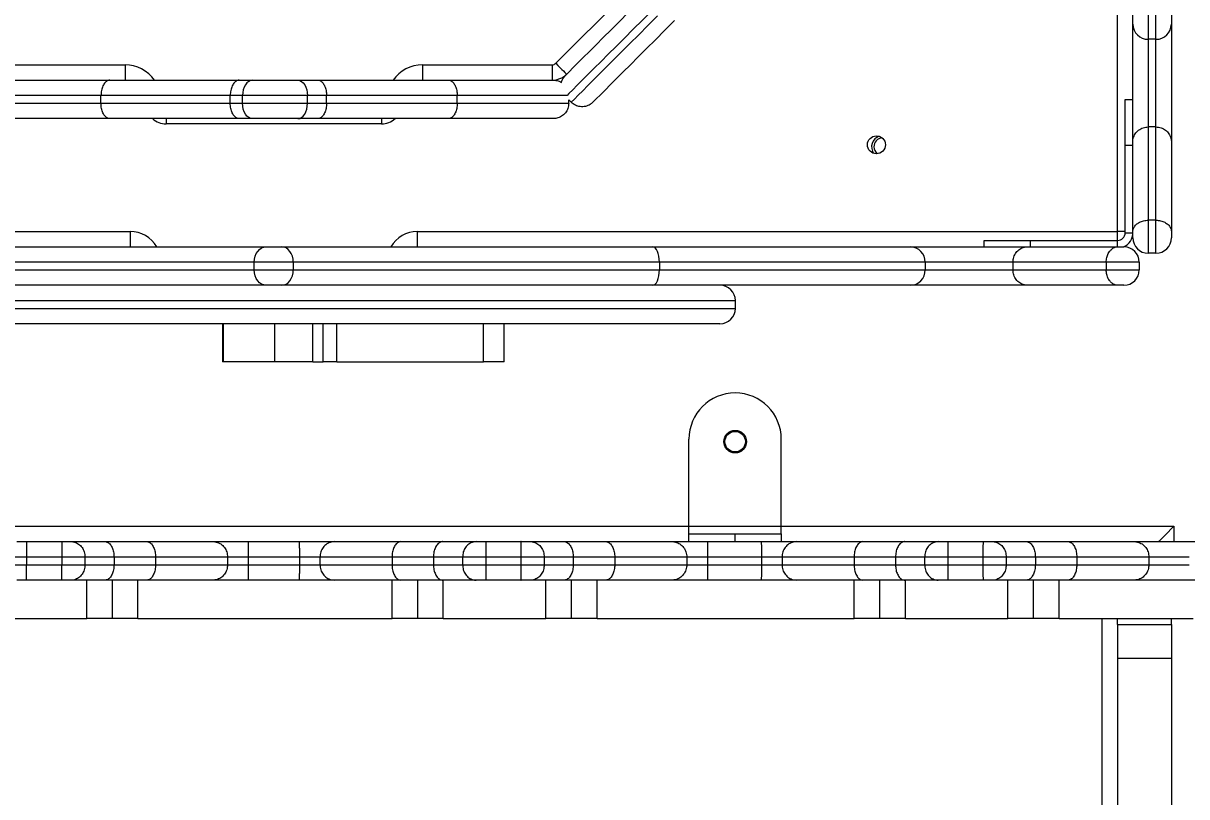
# Model space of a CAD drawing. Header units: millimetres. Extents: x -8760 to 8364, y -7998 to 7451.
# Drawn here: x 3806.7 to 4260.4, y -558.1 to -256.3 of the extents above; entities that cross this region are included whole.
import ezdxf

# ---------------------------------------------------------------- set-up
doc = ezdxf.new("R2010")
doc.units = ezdxf.units.MM
for name, color, linetype in [('DIKOM_ОБЪЕКТ', 7, 'Continuous'), ('DIKOM_РАЗМЕР_ЗОНА', 7, 'Continuous'), ('DIKOM_РАЗМЕР_ОБЪЕКТА', 7, 'Continuous')]:
    doc.layers.add(name, color=color, linetype=linetype)
doc.styles.add('style1', font='arial.ttf', dxfattribs={"width": 0.8})
doc.dimstyles.new('1-50', dxfattribs={"dimtxt": 300, "dimasz": 200, "dimexe": 100, "dimexo": 0, "dimgap": 100, "dimtad": 1, "dimtxsty": 'style1', "dimcen": 200, "dimclrd": 7, "dimclre": 7, "dimclrt": 7, "dimadec": 1, "dimazin": 2, "dimtfac": 1, "dimtmove": 0, "dimatfit": 2, "dimfxl": 0, "dimlwd": 25, "dimlwe": 18, "dimarcsym": 0})

# ---------------------------------------------------------------- blocks, each defined once
blk = doc.blocks.new('*D21')
at = {"layer": 'Defpoints', "color": 0, "transparency": 16777216}
for p in [(-7755.65, -10.55), (8364.4, -2410.44), (8364.4, -7897.56)]:
    blk.add_point(p, dxfattribs=at)
at = {"layer": 'DIKOM_РАЗМЕР_ЗОНА', "color": 7, "lineweight": 18, "transparency": 16777216}
for p, q in [((-7755.65, -10.55), (-7755.65, -7997.56)), ((8364.4, -2410.44), (8364.4, -7997.56))]:
    blk.add_line(p, q, dxfattribs=at)
at = {"layer": 'DIKOM_РАЗМЕР_ЗОНА', "color": 7, "lineweight": 25, "transparency": 16777216}
blk.add_line((-7555.65, -7897.56), (8164.4, -7897.56), dxfattribs=at)
at = {"layer": 'DIKOM_РАЗМЕР_ЗОНА', "color": 7, "transparency": 16777216}
for points in [[(-7555.65, -7864.23), (-7555.65, -7930.9), (-7755.65, -7897.56)], [(8164.4, -7864.23), (8164.4, -7930.9), (8364.4, -7897.56)]]:
    blk.add_solid(points, dxfattribs=at)
at = {"layer": 'DIKOM_РАЗМЕР_ЗОНА', "color": 7, "transparency": 16777216, "insert": (1040.74, -7644.39), "char_height": 300, "attachment_point": 5, "style": 'style1'}
blk.add_mtext('16100', dxfattribs=at)
blk = doc.blocks.new('*D19')
at = {"layer": 'Defpoints', "color": 0, "transparency": 16777216}
for p in [(-5756.7, -306.55), (6365.48, -2710.55), (6365.48, -7111.41)]:
    blk.add_point(p, dxfattribs=at)
at = {"layer": 'DIKOM_РАЗМЕР_ОБЪЕКТА', "color": 7, "lineweight": 18, "transparency": 16777216}
for p, q in [((-5756.7, -306.55), (-5756.7, -7211.41)), ((6365.48, -2710.55), (6365.48, -7211.41))]:
    blk.add_line(p, q, dxfattribs=at)
at = {"layer": 'DIKOM_РАЗМЕР_ОБЪЕКТА', "color": 7, "lineweight": 25, "transparency": 16777216}
blk.add_line((-5556.7, -7111.41), (6165.48, -7111.41), dxfattribs=at)
at = {"layer": 'DIKOM_РАЗМЕР_ОБЪЕКТА', "color": 7, "transparency": 16777216}
for points in [[(-5556.7, -7078.08), (-5556.7, -7144.75), (-5756.7, -7111.41)], [(6165.48, -7078.08), (6165.48, -7144.75), (6365.48, -7111.41)]]:
    blk.add_solid(points, dxfattribs=at)
at = {"layer": 'DIKOM_РАЗМЕР_ОБЪЕКТА', "color": 7, "transparency": 16777216, "insert": (1047.24, -6858.24), "char_height": 300, "attachment_point": 5, "style": 'style1'}
blk.add_mtext('12100', dxfattribs=at)

msp = doc.modelspace()

# ---------------------------------------------------------------- linework, layer by layer
at = {"layer": 'DIKOM_ОБЪЕКТ', "color": 7, "linetype": 'Continuous', "lineweight": 15}
for p, q in [((4233.391, -337.554), (4233.391, -64.554)), ((4239.391, -256.74), (4239.391, -156.326)), ((4254.392, -156.326), (4254.392, -256.74)), ((4245.391, -158.925), (4245.391, -262.599)), ((4248.392, -262.599), (4248.392, -158.925)), ((4014.33, -271.968), (4050.056, -236.243)), ((4239.391, -302.531), (4239.391, -256.74)), ((4254.392, -256.74), (4254.392, -302.531)), ((4248.392, -262.599), (4245.391, -262.599)), ((4245.391, -262.599), (4245.391, -296.764)), ((4248.392, -296.764), (4248.392, -262.599)), ((3795.868, -272.554), (3846.392, -272.554)), ((3846.392, -272.554), (3846.392, -278.554)), ((3962.391, -272.554), (4012.916, -272.554)), ((3962.391, -272.554), (3962.391, -278.554)), ((4012.916, -272.554), (4012.916, -278.554)), ((3795.392, -278.554), (3840.462, -278.554)), ((3840.462, -278.554), (3890.905, -278.554)), ((3890.905, -278.554), (3896.095, -278.554)), ((3896.095, -278.554), (3913.832, -278.554)), ((3913.832, -278.554), (3921.62, -278.554)), ((3921.62, -278.554), (3972.474, -278.554)), ((3972.474, -278.554), (4013.392, -278.554)), ((4013.159, -278.55), (4013.159, -278.554)), ((3837.011, -284.554), (3790.18, -284.554)), ((3887.414, -284.554), (3837.011, -284.554)), ((3837.011, -287.554), (3837.011, -284.554)), ((3892.192, -284.554), (3887.414, -284.554)), ((3887.414, -287.554), (3887.414, -284.554)), ((3892.192, -287.554), (3892.192, -284.554)), ((3917.531, -284.554), (3892.192, -284.554)), ((3917.531, -287.554), (3917.531, -284.554)), ((3924.96, -284.554), (3917.531, -284.554)), ((3924.96, -287.554), (3924.96, -284.554)), ((3975.935, -284.554), (3924.96, -284.554)), ((3975.935, -287.554), (3975.935, -284.554)), ((4018.822, -284.554), (3975.935, -284.554)), ((3789.392, -287.554), (3837.011, -287.554)), ((3837.011, -287.554), (3887.414, -287.554)), ((3887.414, -287.554), (3892.192, -287.554)), ((3892.192, -287.554), (3917.531, -287.554)), ((3917.531, -287.554), (3924.96, -287.554)), ((3924.96, -287.554), (3975.935, -287.554)), ((3975.935, -287.554), (4019.392, -287.554)), ((4019.392, -287.554), (4019.392, -286.189)), ((4020.357, -287.154), (4019.392, -286.189)), ((4236.392, -286.054), (4239.391, -286.054)), ((4236.392, -304.054), (4236.392, -286.054)), ((3840.462, -293.554), (3795.392, -293.554)), ((3890.905, -293.554), (3840.462, -293.554)), ((3862.392, -293.554), (3862.392, -295.554)), ((3896.095, -293.554), (3890.905, -293.554)), ((3913.832, -293.554), (3896.095, -293.554)), ((3921.62, -293.554), (3913.832, -293.554)), ((3972.474, -293.554), (3921.62, -293.554)), ((3946.392, -293.554), (3946.392, -295.554)), ((4013.392, -293.554), (3972.474, -293.554)), ((3946.392, -295.554), (3862.392, -295.554)), ((4245.391, -296.764), (4245.391, -333.156)), ((4248.392, -296.764), (4245.391, -296.764)), ((4248.392, -333.156), (4248.392, -296.764)), ((4239.391, -337.442), (4239.391, -302.531)), ((4254.392, -302.531), (4254.392, -337.442)), ((4236.392, -338.054), (4236.392, -304.054)), ((4239.391, -304.054), (4236.392, -304.054)), ((4245.391, -333.156), (4245.391, -346.054)), ((4248.392, -333.156), (4245.391, -333.156)), ((4248.392, -346.054), (4248.392, -333.156)), ((3575.391, -337.554), (3848.392, -337.554)), ((3848.392, -337.554), (3848.392, -343.554)), ((3960.392, -337.554), (4233.391, -337.554)), ((3960.392, -343.554), (3960.392, -337.554)), ((4236.392, -337.554), (4233.391, -337.554)), ((4233.391, -341.054), (4233.391, -337.554)), ((4236.392, -338.054), (4239.391, -338.054)), ((4239.391, -340.054), (4239.391, -337.442)), ((4254.392, -337.442), (4254.392, -340.054)), ((3756.62, -343.554), (3901.358, -343.554)), ((3901.358, -343.554), (3907.425, -343.554)), ((3907.425, -343.554), (4052.163, -343.554)), ((4052.163, -343.554), (4152.578, -343.554)), ((4152.578, -343.554), (4198.368, -343.554)), ((4181.392, -343.554), (4181.392, -341.054)), ((4181.392, -341.054), (4199.391, -341.054)), ((4198.368, -343.554), (4233.279, -343.554)), ((4199.391, -341.054), (4233.391, -341.054)), ((4199.391, -341.054), (4199.391, -343.554)), ((4233.279, -343.554), (4235.891, -343.554)), ((4233.391, -343.554), (4233.391, -341.054)), ((4248.392, -346.054), (4245.391, -346.054)), ((3896.808, -349.554), (3754.02, -349.554)), ((3754.02, -352.554), (3896.808, -352.554)), ((3911.975, -349.554), (3896.808, -349.554)), ((3896.808, -352.554), (3896.808, -349.554)), ((3896.808, -352.554), (3911.975, -352.554)), ((3911.975, -349.554), (3911.975, -352.554)), ((4054.762, -349.554), (3911.975, -349.554)), ((3911.975, -352.554), (4054.762, -352.554)), ((4054.762, -349.554), (4054.762, -352.554)), ((4158.437, -349.554), (4054.762, -349.554)), ((4054.762, -352.554), (4158.437, -352.554)), ((4158.437, -349.554), (4158.437, -352.554)), ((4192.601, -349.554), (4158.437, -349.554)), ((4158.437, -352.554), (4192.601, -352.554)), ((4228.994, -349.554), (4192.601, -349.554)), ((4192.601, -349.554), (4192.601, -352.554)), ((4192.601, -352.554), (4228.994, -352.554)), ((4241.891, -349.554), (4228.994, -349.554)), ((4228.994, -349.554), (4228.994, -352.554)), ((4228.994, -352.554), (4241.891, -352.554)), ((4241.891, -349.554), (4241.891, -352.554)), ((3901.358, -358.554), (3756.62, -358.554)), ((3907.425, -358.554), (3901.358, -358.554)), ((4052.163, -358.554), (3907.425, -358.554)), ((4152.578, -358.554), (4052.163, -358.554)), ((4198.368, -358.554), (4152.578, -358.554)), ((4233.279, -358.554), (4198.368, -358.554)), ((4235.891, -358.554), (4233.279, -358.554)), ((3724.392, -364.554), (4084.392, -364.554)), ((4084.392, -367.554), (4084.392, -364.554)), ((3724.392, -367.554), (4084.392, -367.554)), ((4078.392, -373.554), (3730.392, -373.554)), ((3884.391, -373.554), (3884.391, -388.454)), ((3884.752, -388.454), (3884.752, -373.554)), ((3904.769, -388.454), (3904.769, -373.554)), ((3919.656, -388.454), (3919.656, -373.554)), ((3923.701, -388.454), (3923.701, -373.554)), ((3928.918, -388.454), (3928.918, -373.554)), ((3986.114, -388.454), (3986.114, -373.554)), ((3994.224, -388.454), (3994.224, -373.554)), ((3884.752, -388.454), (3884.391, -388.454)), ((3904.769, -388.454), (3884.752, -388.454)), ((3919.656, -388.454), (3904.769, -388.454)), ((3919.656, -388.454), (3923.701, -388.454)), ((3928.918, -388.454), (3923.701, -388.454)), ((3928.918, -388.454), (3986.114, -388.454)), ((3994.224, -388.454), (3986.114, -388.454)), ((4066.294, -452.554), (4066.294, -418.554)), ((4102.294, -452.554), (4102.294, -418.554)), ((3742.77, -452.554), (4066.294, -452.554)), ((4066.294, -452.554), (4102.294, -452.554)), ((4066.294, -455.554), (4066.294, -452.554)), ((4102.294, -455.554), (4102.294, -452.554)), ((4102.294, -452.554), (4255.392, -452.554)), ((4255.392, -452.554), (4255.392, -458.554)), ((4066.294, -458.554), (4066.294, -455.554)), ((4066.294, -455.554), (4084.294, -455.554)), ((4084.294, -458.554), (4084.294, -455.554)), ((4084.294, -455.554), (4102.294, -455.554)), ((4102.294, -455.554), (4102.294, -458.554)), ((3804.261, -458.554), (3807.988, -458.554)), ((3807.988, -458.554), (3821.727, -458.554)), ((3821.727, -458.554), (3825.454, -458.554)), ((3825.454, -458.554), (3838.579, -458.554)), ((3838.579, -458.554), (3854.853, -458.554)), ((3854.853, -458.554), (3880.696, -458.554)), ((3880.696, -458.554), (3894.495, -458.554)), ((3894.495, -458.554), (3914.288, -458.554)), ((3914.288, -458.554), (3928.087, -458.554)), ((3928.087, -458.554), (3953.93, -458.554)), ((3953.93, -458.554), (3970.204, -458.554)), ((3970.204, -458.554), (3983.329, -458.554)), ((3983.329, -458.554), (3987.056, -458.554)), ((3987.056, -458.554), (4000.795, -458.554)), ((4000.795, -458.554), (4004.522, -458.554)), ((4004.522, -458.554), (4017.647, -458.554)), ((4017.647, -458.554), (4033.92, -458.554)), ((4033.92, -458.554), (4059.764, -458.554)), ((4059.764, -458.554), (4073.563, -458.554)), ((4073.563, -458.554), (4094.463, -458.554)), ((4094.463, -458.554), (4108.263, -458.554)), ((4108.263, -458.554), (4134.106, -458.554)), ((4134.106, -458.554), (4150.38, -458.554)), ((4150.38, -458.554), (4163.505, -458.554)), ((4163.505, -458.554), (4167.232, -458.554)), ((4167.232, -458.554), (4180.971, -458.554)), ((4180.971, -458.554), (4184.697, -458.554)), ((4184.697, -458.554), (4197.822, -458.554)), ((4197.822, -458.554), (4214.096, -458.554)), ((4214.096, -458.554), (4239.939, -458.554)), ((4239.939, -458.554), (4266.909, -458.554)), ((3808.025, -464.554), (3798.942, -464.554)), ((3808.025, -464.554), (3808.025, -467.554)), ((3821.691, -464.554), (3808.025, -464.554)), ((3830.773, -464.554), (3821.691, -464.554)), ((3821.691, -464.554), (3821.691, -467.554)), ((3830.773, -464.554), (3830.773, -467.554)), ((3842.116, -464.554), (3830.773, -464.554)), ((3842.116, -464.554), (3842.116, -467.554)), ((3858.286, -464.554), (3842.116, -464.554)), ((3858.286, -464.554), (3858.286, -467.554)), ((3886.379, -464.554), (3858.286, -464.554)), ((3886.379, -464.554), (3886.379, -467.554)), ((3894.408, -464.554), (3886.379, -464.554)), ((3894.408, -464.554), (3894.408, -467.554)), ((3914.375, -464.554), (3894.408, -464.554)), ((3922.404, -464.554), (3914.375, -464.554)), ((3914.375, -464.554), (3914.375, -467.554)), ((3950.498, -464.554), (3922.404, -464.554)), ((3922.404, -464.554), (3922.404, -467.554)), ((3966.667, -464.554), (3950.498, -464.554)), ((3950.498, -464.554), (3950.498, -467.554)), ((3978.01, -464.554), (3966.667, -464.554)), ((3966.667, -464.554), (3966.667, -467.554)), ((3987.092, -464.554), (3978.01, -464.554)), ((3978.01, -464.554), (3978.01, -467.554)), ((3987.092, -464.554), (3987.092, -467.554)), ((4000.759, -464.554), (3987.092, -464.554)), ((4009.841, -464.554), (4000.759, -464.554)), ((4000.759, -464.554), (4000.759, -467.554)), ((4009.841, -464.554), (4009.841, -467.554)), ((4021.184, -464.554), (4009.841, -464.554)), ((4021.184, -464.554), (4021.184, -467.554)), ((4037.353, -464.554), (4021.184, -464.554)), ((4037.353, -464.554), (4037.353, -467.554)), ((4065.446, -464.554), (4037.353, -464.554)), ((4065.446, -464.554), (4065.446, -467.554)), ((4073.476, -464.554), (4065.446, -464.554)), ((4073.476, -464.554), (4073.476, -467.554)), ((4094.551, -464.554), (4073.476, -464.554)), ((4102.58, -464.554), (4094.551, -464.554)), ((4094.551, -464.554), (4094.551, -467.554)), ((4130.674, -464.554), (4102.58, -464.554)), ((4102.58, -464.554), (4102.58, -467.554)), ((4146.843, -464.554), (4130.674, -464.554)), ((4130.674, -464.554), (4130.674, -467.554)), ((4158.186, -464.554), (4146.843, -464.554)), ((4146.843, -464.554), (4146.843, -467.554)), ((4167.267, -464.554), (4158.186, -464.554)), ((4158.186, -464.554), (4158.186, -467.554)), ((4167.267, -464.554), (4167.267, -467.554)), ((4180.935, -464.554), (4167.267, -464.554)), ((4190.016, -464.554), (4180.935, -464.554)), ((4180.935, -464.554), (4180.935, -467.554)), ((4190.016, -464.554), (4190.016, -467.554)), ((4201.359, -464.554), (4190.016, -464.554)), ((4201.359, -464.554), (4201.359, -467.554)), ((4217.529, -464.554), (4201.359, -464.554)), ((4217.529, -464.554), (4217.529, -467.554)), ((4245.622, -464.554), (4217.529, -464.554)), ((4245.622, -464.554), (4245.622, -467.554)), ((4261.315, -464.554), (4245.622, -464.554)), ((3798.942, -467.554), (3808.025, -467.554)), ((3808.025, -467.554), (3821.691, -467.554)), ((3821.691, -467.554), (3830.773, -467.554)), ((3830.773, -467.554), (3842.116, -467.554)), ((3842.116, -467.554), (3858.286, -467.554)), ((3858.286, -467.554), (3886.379, -467.554)), ((3886.379, -467.554), (3894.408, -467.554)), ((3894.408, -467.554), (3914.375, -467.554)), ((3914.375, -467.554), (3922.404, -467.554)), ((3922.404, -467.554), (3950.498, -467.554)), ((3950.498, -467.554), (3966.667, -467.554)), ((3966.667, -467.554), (3978.01, -467.554)), ((3978.01, -467.554), (3987.092, -467.554)), ((3987.092, -467.554), (4000.759, -467.554)), ((4000.759, -467.554), (4009.841, -467.554)), ((4009.841, -467.554), (4021.184, -467.554)), ((4021.184, -467.554), (4037.353, -467.554)), ((4037.353, -467.554), (4065.446, -467.554)), ((4065.446, -467.554), (4073.476, -467.554)), ((4073.476, -467.554), (4094.551, -467.554)), ((4094.551, -467.554), (4102.58, -467.554)), ((4102.58, -467.554), (4130.674, -467.554)), ((4130.674, -467.554), (4146.843, -467.554)), ((4146.843, -467.554), (4158.186, -467.554)), ((4158.186, -467.554), (4167.267, -467.554)), ((4167.267, -467.554), (4180.935, -467.554)), ((4180.935, -467.554), (4190.016, -467.554)), ((4190.016, -467.554), (4201.359, -467.554)), ((4201.359, -467.554), (4217.529, -467.554)), ((4217.529, -467.554), (4245.622, -467.554)), ((4245.622, -467.554), (4261.315, -467.554)), ((3807.988, -473.554), (3804.261, -473.554)), ((3821.727, -473.554), (3807.988, -473.554)), ((3825.454, -473.554), (3821.727, -473.554)), ((3838.579, -473.554), (3825.454, -473.554)), ((3831.439, -488.554), (3831.439, -473.554)), ((3854.853, -473.554), (3838.579, -473.554)), ((3841.439, -488.554), (3841.439, -473.554)), ((3851.439, -488.554), (3851.439, -473.554)), ((3880.696, -473.554), (3854.853, -473.554)), ((3894.495, -473.554), (3880.696, -473.554)), ((3914.288, -473.554), (3894.495, -473.554)), ((3928.087, -473.554), (3914.288, -473.554)), ((3953.93, -473.554), (3928.087, -473.554)), ((3950.507, -488.554), (3950.507, -473.554)), ((3970.204, -473.554), (3953.93, -473.554)), ((3960.507, -488.554), (3960.507, -473.554)), ((3983.329, -473.554), (3970.204, -473.554)), ((3970.507, -488.554), (3970.507, -473.554)), ((3987.056, -473.554), (3983.329, -473.554)), ((4000.795, -473.554), (3987.056, -473.554)), ((4004.522, -473.554), (4000.795, -473.554)), ((4017.647, -473.554), (4004.522, -473.554)), ((4010.507, -488.554), (4010.507, -473.554)), ((4033.92, -473.554), (4017.647, -473.554)), ((4020.506, -488.554), (4020.506, -473.554)), ((4030.507, -488.554), (4030.507, -473.554)), ((4059.764, -473.554), (4033.92, -473.554)), ((4073.563, -473.554), (4059.764, -473.554)), ((4094.463, -473.554), (4073.563, -473.554)), ((4108.263, -473.554), (4094.463, -473.554)), ((4134.106, -473.554), (4108.263, -473.554)), ((4130.682, -488.554), (4130.682, -473.554)), ((4150.38, -473.554), (4134.106, -473.554)), ((4140.682, -488.554), (4140.682, -473.554)), ((4163.505, -473.554), (4150.38, -473.554)), ((4150.682, -488.554), (4150.682, -473.554)), ((4167.232, -473.554), (4163.505, -473.554)), ((4180.971, -473.554), (4167.232, -473.554)), ((4184.697, -473.554), (4180.971, -473.554)), ((4197.822, -473.554), (4184.697, -473.554)), ((4190.683, -488.554), (4190.683, -473.554)), ((4214.096, -473.554), (4197.822, -473.554)), ((4200.682, -488.554), (4200.682, -473.554)), ((4210.682, -488.554), (4210.682, -473.554)), ((4239.939, -473.554), (4214.096, -473.554)), ((4266.909, -473.554), (4239.939, -473.554)), ((3791.439, -488.554), (3831.439, -488.554)), ((3841.439, -488.554), (3831.439, -488.554)), ((3851.439, -488.554), (3841.439, -488.554)), ((3851.439, -488.554), (3950.507, -488.554)), ((3960.507, -488.554), (3950.507, -488.554)), ((3970.507, -488.554), (3960.507, -488.554)), ((3970.507, -488.554), (4010.507, -488.554)), ((4020.506, -488.554), (4010.507, -488.554)), ((4030.507, -488.554), (4020.506, -488.554)), ((4030.507, -488.554), (4130.682, -488.554)), ((4140.682, -488.554), (4130.682, -488.554)), ((4150.682, -488.554), (4140.682, -488.554)), ((4150.682, -488.554), (4190.683, -488.554)), ((4200.682, -488.554), (4190.683, -488.554)), ((4210.682, -488.554), (4200.682, -488.554)), ((4210.682, -488.554), (4262.866, -488.554)), ((4227.391, -1928.554), (4227.391, -488.554)), ((4233.391, -490.842), (4233.391, -488.554)), ((4254.392, -490.842), (4254.392, -488.554)), ((4233.391, -490.842), (4254.392, -490.842)), ((4233.391, -490.842), (4233.391, -504.07)), ((4254.392, -490.842), (4254.392, -504.07)), ((4233.391, -504.07), (4254.392, -504.07)), ((4233.391, -504.07), (4233.391, -728.554)), ((4254.392, -504.07), (4254.392, -728.554))]:
    msp.add_line(p, q, dxfattribs=at)
at = {"layer": 'DIKOM_ОБЪЕКТ', "color": 7, "linetype": 'Continuous', "lineweight": 15, "flags": 128}
for points in [[(4018.236, -276.548), (4019.552, -275.231), (4021.138, -273.645), (4022.987, -271.796), (4025.094, -269.69), (4027.449, -267.334), (4030.046, -264.738), (4032.874, -261.909), (4035.924, -258.86), (4039.184, -255.6), (4042.642, -252.141), (4046.287, -248.496), (4050.106, -244.678)], [(4051.908, -251.361), (4048.16, -255.109), (4044.569, -258.7), (4041.146, -262.123), (4037.902, -265.366), (4034.849, -268.42), (4031.993, -271.275), (4029.346, -273.923), (4026.914, -276.354), (4024.706, -278.562), (4022.729, -280.54), (4020.988, -282.281), (4019.488, -283.78), (4018.794, -284.475)], [(4020.357, -287.154), (4021.61, -285.902), (4023.109, -284.403), (4024.85, -282.661), (4026.827, -280.684), (4029.036, -278.476), (4031.467, -276.044), (4034.115, -273.396), (4036.97, -270.541), (4040.024, -267.487), (4043.267, -264.244), (4046.69, -260.822), (4050.281, -257.23), (4054.029, -253.482)], [(4060.712, -255.285), (4056.894, -259.103), (4053.249, -262.748), (4049.79, -266.206), (4046.53, -269.466), (4043.481, -272.516), (4040.652, -275.344), (4038.056, -277.941), (4035.7, -280.296), (4033.594, -282.403), (4031.745, -284.252), (4030.159, -285.838), (4028.843, -287.154)], [(4014.33, -271.968), (4015.157, -272.796), (4015.953, -273.592), (4016.687, -274.325), (4017.33, -274.968), (4017.857, -275.496), (4018.25, -275.888), (4018.491, -276.129), (4018.572, -276.211)], [(3896.095, -278.554), (3895.333, -278.669), (3894.601, -279.011), (3893.927, -279.565), (3893.335, -280.312), (3892.85, -281.221), (3892.489, -282.258), (3892.267, -283.384), (3892.192, -284.554)], [(3913.832, -278.554), (3914.554, -278.669), (3915.248, -279.011), (3915.887, -279.565), (3916.448, -280.312), (3916.907, -281.221), (3917.249, -282.258), (3917.46, -283.384), (3917.531, -284.554)], [(3896.095, -293.554), (3895.333, -293.439), (3894.601, -293.097), (3893.927, -292.543), (3893.335, -291.797), (3892.85, -290.888), (3892.489, -289.85), (3892.267, -288.725), (3892.192, -287.554)], [(3913.832, -293.554), (3914.554, -293.439), (3915.248, -293.097), (3915.887, -292.543), (3916.448, -291.797), (3916.907, -290.888), (3917.249, -289.85), (3917.46, -288.725), (3917.531, -287.554)], [(3896.808, -349.554), (3896.895, -348.384), (3897.154, -347.258), (3897.575, -346.221), (3898.141, -345.312), (3898.83, -344.565), (3899.617, -344.011), (3900.47, -343.669), (3901.358, -343.554)], [(3911.975, -349.554), (3911.888, -348.384), (3911.629, -347.258), (3911.209, -346.221), (3910.643, -345.312), (3909.953, -344.565), (3909.166, -344.011), (3908.313, -343.669), (3907.425, -343.554)], [(4054.762, -349.554), (4054.713, -348.384), (4054.565, -347.258), (4054.325, -346.221), (4054.001, -345.312), (4053.608, -344.565), (4053.158, -344.011), (4052.671, -343.669), (4052.163, -343.554)], [(3901.358, -358.554), (3900.47, -358.439), (3899.617, -358.098), (3898.83, -357.543), (3898.141, -356.797), (3897.575, -355.888), (3897.154, -354.85), (3896.895, -353.725), (3896.808, -352.554)], [(3907.425, -358.554), (3908.313, -358.439), (3909.166, -358.098), (3909.953, -357.543), (3910.643, -356.797), (3911.209, -355.888), (3911.629, -354.85), (3911.888, -353.725), (3911.975, -352.554)], [(4052.163, -358.554), (4052.671, -358.439), (4053.158, -358.098), (4053.608, -357.543), (4054.001, -356.797), (4054.325, -355.888), (4054.565, -354.85), (4054.713, -353.725), (4054.762, -352.554)], [(4255.392, -452.554), (4254.221, -453.725), (4253.095, -454.85), (4252.058, -455.888), (4251.149, -456.797), (4250.403, -457.543), (4249.848, -458.097), (4249.507, -458.439), (4249.392, -458.554)]]:
    msp.add_lwpolyline(points, dxfattribs=at)
at = {"layer": 'DIKOM_ОБЪЕКТ', "color": 7, "linetype": 'Continuous', "lineweight": 15}
for centre, radius in [((4139.392, -303.752), 3.5), ((4084.294, -419.554), 4.4), ((4084.294, -419.554), 4)]:
    msp.add_circle(centre, radius, dxfattribs=at)
for centre, radius, start, end in [((4245.322, -256.668), 5.931, 180.69065, 270.66848), ((4248.461, -256.668), 5.931, 269.33152, 359.30935), ((4012.916, -270.554), 2, 270, 315), ((3846.392, -286.554), 14, 34.8499, 90), ((3962.392, -286.554), 14, 90, 145.1501), ((4012.916, -270.554), 8, 270, 315), ((4013.159, -272.554), 6, 270, 293.63316), ((3862.392, -287.554), 8, 228.59038, 270), ((3946.392, -287.554), 8, 270, 311.40962), ((4141.892, -304.554), 4.4, 109.52057, 214.9098), ((4141.892, -304.554), 3.5, 94.24679, 180), ((4141.892, -304.554), 3.5, 180, 230.1836), ((3848.392, -349.554), 12, 30, 90), ((3960.392, -349.554), 12, 90, 150), ((4233.392, -338.054), 3, 270, 0), ((4233.392, -338.054), 6, 293.55646, 0), ((4245.392, -340.054), 6, 180, 270), ((4248.392, -340.054), 6, 270, 0), ((4152.506, -349.485), 5.931, 359.33251, 89.31063), ((4235.892, -349.554), 6, 0, 90), ((4152.506, -352.623), 5.931, 270.68938, 0.66975), ((4235.892, -352.554), 6, 270, 0), ((4078.392, -364.554), 6, 0, 90), ((4078.392, -367.554), 6, 270, 0), ((4084.294, -418.554), 18, 90, 180), ((4084.294, -418.554), 18, 0, 90)]:
    msp.add_arc(centre, radius, start, end, dxfattribs=at)
for points, knots in [([(4016.622, -279.506), (4016.622, -279.498), (4016.648, -278.818), (4017.24, -277.774), (4017.907, -276.879), (4018.229, -276.555), (4018.236, -276.548)], [0, 0, 0, 0, 0.006986, 0.5973558, 0.9910236, 1, 1, 1, 1]), ([(3840.462, -278.554), (3840.445, -278.554), (3840.189, -278.557), (3839.551, -278.69), (3838.596, -279.369), (3837.72, -280.734), (3837.126, -282.53), (3837.05, -283.88), (3837.011, -284.554)], [0, 0, 0, 0, 0.0098612, 0.1413319, 0.3560277, 0.5707025, 0.7853311, 1, 1, 1, 1]), ([(3890.905, -278.554), (3890.877, -278.555), (3890.619, -278.558), (3889.972, -278.698), (3889.017, -279.369), (3888.131, -280.734), (3887.53, -282.53), (3887.453, -283.88), (3887.414, -284.554)], [0, 0, 0, 0, 0.0158987, 0.1413212, 0.35599846, 0.57065585, 0.78532803, 1, 1, 1, 1]), ([(3921.62, -278.554), (3921.629, -278.554), (3921.876, -278.556), (3922.499, -278.685), (3923.43, -279.372), (3924.276, -280.737), (3924.85, -282.532), (3924.924, -283.88), (3924.96, -284.554)], [0, 0, 0, 0, 0.0053805, 0.142011, 0.3567691, 0.5712597, 0.7856208, 1, 1, 1, 1]), ([(3972.474, -278.554), (3972.488, -278.554), (3972.744, -278.556), (3973.384, -278.687), (3974.346, -279.369), (3975.223, -280.735), (3975.82, -282.53), (3975.896, -283.88), (3975.935, -284.554)], [0, 0, 0, 0, 0.0076338, 0.1414177, 0.3561186, 0.5707654, 0.785375, 1, 1, 1, 1]), ([(4013.392, -278.554), (4013.404, -278.554), (4013.854, -278.554), (4014.954, -278.715), (4016.105, -279.035), (4016.612, -279.497), (4016.622, -279.506)], [0, 0, 0, 0, 0.0105181, 0.3969959, 0.9881196, 1, 1, 1, 1]), ([(3840.462, -293.554), (3840.445, -293.554), (3840.189, -293.552), (3839.551, -293.418), (3838.596, -292.739), (3837.72, -291.374), (3837.126, -289.578), (3837.05, -288.229), (3837.011, -287.554)], [0, 0, 0, 0, 0.0098615, 0.1413355, 0.3560367, 0.5707168, 0.7853508, 1, 1, 1, 1]), ([(3890.905, -293.554), (3890.877, -293.554), (3890.619, -293.551), (3889.972, -293.41), (3889.017, -292.74), (3888.132, -291.374), (3887.53, -289.578), (3887.453, -288.229), (3887.414, -287.554)], [0, 0, 0, 0, 0.0158985, 0.1413217, 0.3560002, 0.5706757, 0.7853268, 1, 1, 1, 1]), ([(3924.96, -287.554), (3924.924, -288.228), (3924.85, -289.576), (3924.276, -291.371), (3923.43, -292.737), (3922.499, -293.421), (3921.876, -293.555), (3921.629, -293.554), (3921.62, -293.554)], [0, 0, 0, 0, 0.2143578, 0.4287447, 0.643222, 0.8579837, 0.9946194, 1, 1, 1, 1]), ([(3975.935, -287.554), (3975.896, -288.229), (3975.82, -289.578), (3975.223, -291.373), (3974.346, -292.739), (3973.384, -293.42), (3972.744, -293.553), (3972.488, -293.554), (3972.474, -293.554)], [0, 0, 0, 0, 0.2146047, 0.4292191, 0.6438706, 0.8585764, 0.9923662, 1, 1, 1, 1]), ([(4019.392, -287.554), (4019.326, -288.227), (4019.194, -289.572), (4018.166, -291.363), (4016.653, -292.729), (4014.976, -293.422), (4013.853, -293.555), (4013.404, -293.554), (4013.392, -293.554)], [0, 0, 0, 0, 0.2135313, 0.4270395, 0.6409748, 0.8557548, 0.9961783, 1, 1, 1, 1]), ([(4028.843, -287.154), (4028.835, -287.161), (4028.511, -287.483), (4027.621, -288.188), (4025.937, -288.879), (4023.906, -288.979), (4021.919, -288.438), (4020.878, -287.582), (4020.357, -287.154)], [0, 0, 0, 0, 0.0033029, 0.1466191, 0.3614735, 0.5747976, 0.787371, 1, 1, 1, 1]), ([(4239.391, -302.531), (4239.392, -302.516), (4239.396, -302.089), (4239.521, -301.015), (4240.212, -299.408), (4241.577, -297.947), (4243.37, -296.955), (4244.718, -296.827), (4245.391, -296.764)], [0, 0, 0, 0, 0.0049799, 0.1424308, 0.3572396, 0.5716166, 0.7858025, 1, 1, 1, 1]), ([(4248.392, -296.764), (4249.065, -296.827), (4250.413, -296.955), (4252.207, -297.947), (4253.571, -299.408), (4254.263, -301.015), (4254.388, -302.089), (4254.392, -302.516), (4254.392, -302.531)], [0, 0, 0, 0, 0.2141975, 0.4283834, 0.6427604, 0.8575692, 0.9950201, 1, 1, 1, 1]), ([(4239.391, -337.442), (4239.391, -337.44), (4239.391, -337.369), (4239.412, -336.957), (4239.662, -336.079), (4240.564, -334.891), (4241.89, -333.942), (4243.541, -333.286), (4244.775, -333.199), (4245.391, -333.156)], [0, 0, 0, 0, 0.0014877, 0.0470979, 0.2691647, 0.4668073, 0.6481888, 0.8240036, 1, 1, 1, 1]), ([(4248.392, -333.156), (4249.009, -333.199), (4250.242, -333.286), (4251.893, -333.942), (4253.219, -334.891), (4254.121, -336.079), (4254.372, -336.957), (4254.392, -337.369), (4254.392, -337.44), (4254.392, -337.442)], [0, 0, 0, 0, 0.1759964, 0.3518112, 0.5331927, 0.7308353, 0.9529021, 0.9985123, 1, 1, 1, 1]), ([(4192.601, -349.554), (4192.665, -348.88), (4192.793, -347.533), (4193.785, -345.74), (4195.246, -344.374), (4196.853, -343.686), (4197.926, -343.554), (4198.353, -343.554), (4198.368, -343.554)], [0, 0, 0, 0, 0.2141834, 0.4283801, 0.6427849, 0.8575596, 0.9950688, 1, 1, 1, 1]), ([(4228.994, -349.554), (4229.037, -348.937), (4229.123, -347.704), (4229.78, -346.052), (4230.727, -344.726), (4231.92, -343.825), (4232.785, -343.574), (4233.211, -343.554), (4233.277, -343.554), (4233.279, -343.554)], [0, 0, 0, 0, 0.1759967, 0.3518119, 0.5332092, 0.7308424, 0.9529215, 0.9985313, 1, 1, 1, 1]), ([(4198.368, -358.554), (4198.353, -358.554), (4197.926, -358.552), (4196.853, -358.424), (4195.246, -357.734), (4193.785, -356.369), (4192.792, -354.575), (4192.665, -353.228), (4192.601, -352.554)], [0, 0, 0, 0, 0.0049312, 0.1424344, 0.3572043, 0.5716043, 0.7857964, 1, 1, 1, 1]), ([(4233.279, -358.554), (4233.277, -358.554), (4233.211, -358.554), (4232.785, -358.534), (4231.92, -358.284), (4230.727, -357.382), (4229.78, -356.056), (4229.123, -354.404), (4229.037, -353.171), (4228.994, -352.554)], [0, 0, 0, 0, 0.0014687, 0.0470784, 0.2691504, 0.4667806, 0.6481908, 0.8239834, 1, 1, 1, 1]), ([(3807.988, -458.554), (3807.989, -458.554), (3807.992, -458.557), (3808, -458.695), (3808.01, -459.369), (3808.019, -460.734), (3808.023, -462.53), (3808.024, -463.879), (3808.025, -464.554)], [0, 0, 0, 0, 0.0132374, 0.1413093, 0.3559747, 0.5706736, 0.785321, 1, 1, 1, 1]), ([(3821.727, -458.554), (3821.727, -458.554), (3821.724, -458.557), (3821.716, -458.695), (3821.706, -459.369), (3821.697, -460.734), (3821.693, -462.53), (3821.692, -463.879), (3821.691, -464.554)], [0, 0, 0, 0, 0.0132374, 0.1413093, 0.3559747, 0.5706736, 0.785321, 1, 1, 1, 1]), ([(3825.454, -458.554), (3825.465, -458.554), (3825.868, -458.554), (3826.869, -458.685), (3828.357, -459.376), (3829.695, -460.741), (3830.6, -462.534), (3830.716, -463.881), (3830.773, -464.554)], [0, 0, 0, 0, 0.0036182, 0.1436356, 0.3581476, 0.5722397, 0.7861065, 1, 1, 1, 1]), ([(3838.579, -458.554), (3838.618, -458.555), (3838.878, -458.559), (3839.533, -458.704), (3840.492, -459.369), (3841.389, -460.734), (3841.999, -462.53), (3842.077, -463.879), (3842.116, -464.554)], [0, 0, 0, 0, 0.0209692, 0.1413032, 0.3559918, 0.5706808, 0.7853263, 1, 1, 1, 1]), ([(3854.853, -458.554), (3854.866, -458.554), (3855.12, -458.555), (3855.756, -458.688), (3856.709, -459.37), (3857.579, -460.735), (3858.172, -462.53), (3858.248, -463.88), (3858.286, -464.554)], [0, 0, 0, 0, 0.0073504, 0.1415033, 0.356172, 0.5707987, 0.7853996, 1, 1, 1, 1]), ([(3880.696, -458.554), (3880.713, -458.554), (3881.135, -458.556), (3882.193, -458.686), (3883.777, -459.372), (3885.215, -460.737), (3886.191, -462.532), (3886.316, -463.88), (3886.379, -464.554)], [0, 0, 0, 0, 0.0057257, 0.1419445, 0.3567233, 0.5712483, 0.7856233, 1, 1, 1, 1]), ([(3894.495, -458.554), (3894.495, -458.554), (3894.491, -458.556), (3894.473, -458.691), (3894.452, -459.369), (3894.428, -460.735), (3894.412, -462.53), (3894.41, -463.879), (3894.408, -464.554)], [0, 0, 0, 0, 0.0103406, 0.1413477, 0.3560288, 0.5707126, 0.7853576, 1, 1, 1, 1]), ([(3914.288, -458.554), (3914.288, -458.554), (3914.295, -458.556), (3914.308, -458.691), (3914.332, -459.369), (3914.354, -460.735), (3914.371, -462.53), (3914.374, -463.879), (3914.375, -464.554)], [0, 0, 0, 0, 0.0103412, 0.1413482, 0.3560292, 0.5707124, 0.7853577, 1, 1, 1, 1]), ([(3928.087, -458.554), (3928.07, -458.554), (3927.648, -458.556), (3926.59, -458.686), (3925.007, -459.372), (3923.568, -460.737), (3922.592, -462.532), (3922.467, -463.88), (3922.404, -464.554)], [0, 0, 0, 0, 0.0057257, 0.1419445, 0.3567233, 0.5712483, 0.7856233, 1, 1, 1, 1]), ([(3953.93, -458.554), (3953.917, -458.554), (3953.665, -458.555), (3953.026, -458.688), (3952.074, -459.37), (3951.203, -460.735), (3950.612, -462.531), (3950.536, -463.88), (3950.498, -464.554)], [0, 0, 0, 0, 0.00732148, 0.14147653, 0.35617567, 0.57080586, 0.78539613, 1, 1, 1, 1]), ([(3970.204, -458.554), (3970.165, -458.555), (3969.905, -458.559), (3969.249, -458.704), (3968.292, -459.369), (3967.394, -460.734), (3966.785, -462.53), (3966.706, -463.879), (3966.667, -464.554)], [0, 0, 0, 0, 0.020969, 0.1413319, 0.3559913, 0.5706788, 0.7853228, 1, 1, 1, 1]), ([(3983.329, -458.554), (3983.319, -458.554), (3982.915, -458.554), (3981.914, -458.685), (3980.426, -459.376), (3979.088, -460.741), (3978.184, -462.534), (3978.068, -463.881), (3978.01, -464.554)], [0, 0, 0, 0, 0.0036182, 0.1436356, 0.3581476, 0.5722397, 0.7861065, 1, 1, 1, 1]), ([(3987.056, -458.554), (3987.056, -458.554), (3987.06, -458.557), (3987.068, -458.695), (3987.077, -459.369), (3987.085, -460.734), (3987.091, -462.53), (3987.091, -463.879), (3987.092, -464.554)], [0, 0, 0, 0, 0.0132374, 0.1413093, 0.3559747, 0.5706735, 0.785321, 1, 1, 1, 1]), ([(4000.795, -458.554), (4000.795, -458.554), (4000.791, -458.557), (4000.783, -458.695), (4000.773, -459.369), (4000.765, -460.734), (4000.76, -462.53), (4000.759, -463.879), (4000.759, -464.554)], [0, 0, 0, 0, 0.0132374, 0.1413093, 0.3559749, 0.5706736, 0.785321, 1, 1, 1, 1]), ([(4004.522, -458.554), (4004.532, -458.554), (4004.936, -458.554), (4005.937, -458.685), (4007.425, -459.376), (4008.762, -460.741), (4009.667, -462.534), (4009.783, -463.881), (4009.841, -464.554)], [0, 0, 0, 0, 0.0036182, 0.1436372, 0.3581518, 0.5722132, 0.786104, 1, 1, 1, 1]), ([(4017.647, -458.554), (4017.686, -458.555), (4017.946, -458.559), (4018.601, -458.704), (4019.559, -459.369), (4020.457, -460.734), (4021.066, -462.53), (4021.145, -463.879), (4021.184, -464.554)], [0, 0, 0, 0, 0.0209692, 0.1413032, 0.3559918, 0.5706808, 0.7853263, 1, 1, 1, 1]), ([(4033.92, -458.554), (4033.934, -458.554), (4034.188, -458.555), (4034.823, -458.688), (4035.777, -459.37), (4036.647, -460.735), (4037.239, -462.53), (4037.315, -463.88), (4037.353, -464.554)], [0, 0, 0, 0, 0.0073504, 0.1414747, 0.3561708, 0.5707979, 0.7853992, 1, 1, 1, 1]), ([(4059.764, -458.554), (4059.781, -458.554), (4060.202, -458.556), (4061.261, -458.685), (4062.844, -459.372), (4064.283, -460.737), (4065.259, -462.532), (4065.384, -463.88), (4065.446, -464.554)], [0, 0, 0, 0, 0.00567751, 0.14194423, 0.35672305, 0.57124817, 0.78562321, 1, 1, 1, 1]), ([(4073.563, -458.554), (4073.562, -458.554), (4073.556, -458.556), (4073.543, -458.691), (4073.518, -459.369), (4073.496, -460.735), (4073.479, -462.53), (4073.477, -463.879), (4073.476, -464.554)], [0, 0, 0, 0, 0.0103412, 0.1413476, 0.3560293, 0.5707125, 0.7853578, 1, 1, 1, 1]), ([(4094.463, -458.554), (4094.464, -458.554), (4094.47, -458.556), (4094.484, -458.691), (4094.508, -459.369), (4094.53, -460.735), (4094.547, -462.53), (4094.55, -463.879), (4094.551, -464.554)], [0, 0, 0, 0, 0.0103412, 0.1413482, 0.3560292, 0.5707124, 0.7853577, 1, 1, 1, 1]), ([(4108.263, -458.554), (4108.246, -458.554), (4107.824, -458.556), (4106.765, -458.685), (4105.182, -459.372), (4103.744, -460.737), (4102.768, -462.532), (4102.643, -463.88), (4102.58, -464.554)], [0, 0, 0, 0, 0.0057257, 0.1419919, 0.3567254, 0.5712498, 0.785624, 1, 1, 1, 1]), ([(4134.106, -458.554), (4134.093, -458.554), (4133.841, -458.555), (4133.202, -458.688), (4132.25, -459.37), (4131.379, -460.735), (4130.788, -462.531), (4130.712, -463.88), (4130.674, -464.554)], [0, 0, 0, 0, 0.00732148, 0.14147653, 0.35617567, 0.57080586, 0.78539613, 1, 1, 1, 1]), ([(4150.38, -458.554), (4150.341, -458.555), (4150.081, -458.559), (4149.425, -458.704), (4148.467, -459.369), (4147.57, -460.734), (4146.96, -462.53), (4146.882, -463.879), (4146.843, -464.554)], [0, 0, 0, 0, 0.0209688, 0.1413306, 0.3559879, 0.5706734, 0.7853299, 1, 1, 1, 1]), ([(4163.505, -458.554), (4163.495, -458.554), (4163.091, -458.554), (4162.09, -458.685), (4160.601, -459.376), (4159.264, -460.741), (4158.359, -462.534), (4158.244, -463.881), (4158.186, -464.554)], [0, 0, 0, 0, 0.0036181, 0.1436344, 0.3581862, 0.5722432, 0.7861083, 1, 1, 1, 1]), ([(4167.232, -458.554), (4167.232, -458.554), (4167.235, -458.557), (4167.243, -458.695), (4167.253, -459.369), (4167.261, -460.734), (4167.267, -462.53), (4167.267, -463.879), (4167.267, -464.554)], [0, 0, 0, 0, 0.0132374, 0.1413093, 0.3559747, 0.5706735, 0.785321, 1, 1, 1, 1]), ([(4180.971, -458.554), (4180.97, -458.554), (4180.967, -458.557), (4180.959, -458.695), (4180.949, -459.369), (4180.941, -460.734), (4180.936, -462.53), (4180.935, -463.879), (4180.935, -464.554)], [0, 0, 0, 0, 0.0132374, 0.1413093, 0.3559749, 0.5706736, 0.785321, 1, 1, 1, 1]), ([(4184.697, -458.554), (4184.708, -458.554), (4185.113, -458.554), (4186.111, -458.685), (4187.601, -459.376), (4188.938, -460.741), (4189.843, -462.534), (4189.958, -463.881), (4190.016, -464.554)], [0, 0, 0, 0, 0.0036637, 0.1436349, 0.3581866, 0.5722435, 0.7861084, 1, 1, 1, 1]), ([(4197.822, -458.554), (4197.861, -458.555), (4198.122, -458.559), (4198.776, -458.704), (4199.735, -459.369), (4200.632, -460.734), (4201.242, -462.53), (4201.32, -463.879), (4201.359, -464.554)], [0, 0, 0, 0, 0.0209985, 0.1413289, 0.3560111, 0.5706937, 0.7853328, 1, 1, 1, 1]), ([(4214.096, -458.554), (4214.109, -458.554), (4214.361, -458.555), (4215, -458.688), (4215.952, -459.37), (4216.823, -460.735), (4217.415, -462.53), (4217.491, -463.88), (4217.529, -464.554)], [0, 0, 0, 0, 0.0073214, 0.1414745, 0.3561706, 0.5707978, 0.7853992, 1, 1, 1, 1]), ([(4239.939, -458.554), (4239.956, -458.554), (4240.378, -458.556), (4241.437, -458.685), (4243.02, -459.372), (4244.459, -460.737), (4245.435, -462.532), (4245.56, -463.88), (4245.622, -464.554)], [0, 0, 0, 0, 0.0057254, 0.1419856, 0.356754, 0.5712688, 0.7856335, 1, 1, 1, 1]), ([(3807.988, -473.554), (3807.989, -473.554), (3807.992, -473.551), (3808, -473.414), (3808.01, -472.74), (3808.019, -471.374), (3808.023, -469.578), (3808.024, -468.229), (3808.025, -467.554)], [0, 0, 0, 0, 0.01323712, 0.14130616, 0.35596677, 0.57066093, 0.78532579, 1, 1, 1, 1]), ([(3821.727, -473.554), (3821.727, -473.554), (3821.724, -473.551), (3821.716, -473.414), (3821.706, -472.74), (3821.697, -471.374), (3821.693, -469.578), (3821.692, -468.229), (3821.691, -467.554)], [0, 0, 0, 0, 0.01323712, 0.14130616, 0.35596677, 0.57066093, 0.78532579, 1, 1, 1, 1]), ([(3830.773, -467.554), (3830.715, -468.227), (3830.6, -469.574), (3829.695, -471.367), (3828.357, -472.732), (3826.869, -473.423), (3825.868, -473.555), (3825.465, -473.554), (3825.454, -473.554)], [0, 0, 0, 0, 0.2138887, 0.4277729, 0.6418603, 0.8563676, 0.9963819, 1, 1, 1, 1]), ([(3842.116, -467.554), (3842.077, -468.229), (3841.999, -469.578), (3841.389, -471.374), (3840.492, -472.74), (3839.533, -473.404), (3838.878, -473.549), (3838.618, -473.553), (3838.579, -473.554)], [0, 0, 0, 0, 0.2146703, 0.4293346, 0.6440203, 0.8586958, 0.9790312, 1, 1, 1, 1]), ([(3858.286, -467.554), (3858.248, -468.229), (3858.172, -469.578), (3857.579, -471.373), (3856.709, -472.739), (3855.756, -473.421), (3855.12, -473.553), (3854.866, -473.554), (3854.853, -473.554)], [0, 0, 0, 0, 0.2146201, 0.4292156, 0.6438369, 0.8585003, 0.9926498, 1, 1, 1, 1]), ([(3886.379, -467.554), (3886.316, -468.228), (3886.191, -469.576), (3885.215, -471.371), (3883.777, -472.736), (3882.193, -473.423), (3881.135, -473.553), (3880.713, -473.554), (3880.696, -473.554)], [0, 0, 0, 0, 0.2143975, 0.428746, 0.6432837, 0.8580583, 0.9942744, 1, 1, 1, 1]), ([(3894.408, -467.554), (3894.41, -468.229), (3894.412, -469.578), (3894.428, -471.374), (3894.452, -472.739), (3894.473, -473.417), (3894.491, -473.552), (3894.495, -473.554), (3894.495, -473.554)], [0, 0, 0, 0, 0.2146637, 0.4293048, 0.6439679, 0.8586549, 0.9896596, 1, 1, 1, 1]), ([(3914.375, -467.554), (3914.374, -468.229), (3914.371, -469.578), (3914.354, -471.374), (3914.332, -472.739), (3914.308, -473.417), (3914.295, -473.552), (3914.288, -473.554), (3914.288, -473.554)], [0, 0, 0, 0, 0.2146636, 0.429305, 0.6439675, 0.8586543, 0.989659, 1, 1, 1, 1]), ([(3922.404, -467.554), (3922.467, -468.228), (3922.592, -469.576), (3923.568, -471.371), (3925.007, -472.736), (3926.59, -473.423), (3927.648, -473.553), (3928.07, -473.554), (3928.087, -473.554)], [0, 0, 0, 0, 0.2143975, 0.428746, 0.6432837, 0.8580583, 0.9942744, 1, 1, 1, 1]), ([(3950.498, -467.554), (3950.536, -468.229), (3950.612, -469.578), (3951.203, -471.373), (3952.074, -472.739), (3953.026, -473.421), (3953.665, -473.553), (3953.917, -473.554), (3953.93, -473.554)], [0, 0, 0, 0, 0.2146235, 0.4292084, 0.6438333, 0.858527, 0.9926787, 1, 1, 1, 1]), ([(3966.667, -467.554), (3966.706, -468.229), (3966.785, -469.578), (3967.394, -471.374), (3968.292, -472.74), (3969.249, -473.404), (3969.905, -473.549), (3970.165, -473.553), (3970.204, -473.554)], [0, 0, 0, 0, 0.2146738, 0.4293366, 0.6440208, 0.8586671, 0.9790313, 1, 1, 1, 1]), ([(3978.01, -467.554), (3978.068, -468.227), (3978.184, -469.574), (3979.088, -471.367), (3980.426, -472.732), (3981.914, -473.423), (3982.915, -473.555), (3983.319, -473.554), (3983.329, -473.554)], [0, 0, 0, 0, 0.2138887, 0.4277729, 0.6418603, 0.8563676, 0.9963819, 1, 1, 1, 1]), ([(3987.092, -467.554), (3987.091, -468.229), (3987.091, -469.578), (3987.085, -471.374), (3987.077, -472.74), (3987.068, -473.414), (3987.06, -473.551), (3987.056, -473.554), (3987.056, -473.554)], [0, 0, 0, 0, 0.2146742, 0.4293392, 0.6440332, 0.8586938, 0.9867629, 1, 1, 1, 1]), ([(4000.759, -467.554), (4000.759, -468.229), (4000.76, -469.578), (4000.765, -471.374), (4000.773, -472.74), (4000.783, -473.414), (4000.791, -473.551), (4000.795, -473.554), (4000.795, -473.554)], [0, 0, 0, 0, 0.2146742, 0.429339, 0.644033, 0.8586938, 0.9867629, 1, 1, 1, 1]), ([(4009.841, -467.554), (4009.783, -468.227), (4009.667, -469.574), (4008.762, -471.367), (4007.425, -472.732), (4005.937, -473.423), (4004.936, -473.555), (4004.532, -473.554), (4004.522, -473.554)], [0, 0, 0, 0, 0.2138913, 0.4277995, 0.6418561, 0.8563659, 0.9963819, 1, 1, 1, 1]), ([(4021.184, -467.554), (4021.145, -468.229), (4021.066, -469.578), (4020.457, -471.374), (4019.559, -472.74), (4018.601, -473.404), (4017.946, -473.549), (4017.686, -473.553), (4017.647, -473.554)], [0, 0, 0, 0, 0.2146703, 0.4293346, 0.6440203, 0.8586958, 0.9790312, 1, 1, 1, 1]), ([(4037.353, -467.554), (4037.315, -468.229), (4037.239, -469.578), (4036.647, -471.373), (4035.777, -472.739), (4034.823, -473.421), (4034.188, -473.553), (4033.934, -473.554), (4033.92, -473.554)], [0, 0, 0, 0, 0.2146205, 0.4292164, 0.6438381, 0.8585288, 0.9926498, 1, 1, 1, 1]), ([(4065.446, -467.554), (4065.384, -468.228), (4065.259, -469.576), (4064.283, -471.371), (4062.844, -472.736), (4061.261, -473.423), (4060.202, -473.553), (4059.781, -473.554), (4059.764, -473.554)], [0, 0, 0, 0, 0.2143976, 0.4287462, 0.643284, 0.8580586, 0.9943226, 1, 1, 1, 1]), ([(4073.476, -467.554), (4073.477, -468.229), (4073.479, -469.578), (4073.496, -471.374), (4073.518, -472.739), (4073.543, -473.417), (4073.556, -473.552), (4073.562, -473.554), (4073.563, -473.554)], [0, 0, 0, 0, 0.2146634, 0.4293049, 0.6439674, 0.8586549, 0.989659, 1, 1, 1, 1]), ([(4094.551, -467.554), (4094.55, -468.229), (4094.547, -469.578), (4094.53, -471.374), (4094.508, -472.739), (4094.484, -473.417), (4094.47, -473.552), (4094.464, -473.554), (4094.463, -473.554)], [0, 0, 0, 0, 0.2146636, 0.429305, 0.6439675, 0.8586543, 0.989659, 1, 1, 1, 1]), ([(4102.58, -467.554), (4102.643, -468.228), (4102.768, -469.576), (4103.744, -471.371), (4105.182, -472.736), (4106.765, -473.423), (4107.824, -473.553), (4108.246, -473.554), (4108.263, -473.554)], [0, 0, 0, 0, 0.2143968, 0.4287446, 0.6432816, 0.8580109, 0.9942744, 1, 1, 1, 1]), ([(4130.674, -467.554), (4130.712, -468.229), (4130.788, -469.578), (4131.379, -471.373), (4132.25, -472.739), (4133.202, -473.421), (4133.841, -473.553), (4134.093, -473.554), (4134.106, -473.554)], [0, 0, 0, 0, 0.2146235, 0.4292084, 0.6438333, 0.858527, 0.9926787, 1, 1, 1, 1]), ([(4146.843, -467.554), (4146.882, -468.229), (4146.96, -469.578), (4147.57, -471.374), (4148.467, -472.74), (4149.425, -473.404), (4150.081, -473.549), (4150.341, -473.553), (4150.38, -473.554)], [0, 0, 0, 0, 0.2146667, 0.429342, 0.6440242, 0.8586684, 0.9790315, 1, 1, 1, 1]), ([(4158.186, -467.554), (4158.244, -468.227), (4158.359, -469.574), (4159.264, -471.367), (4160.601, -472.732), (4162.09, -473.423), (4163.091, -473.555), (4163.495, -473.554), (4163.505, -473.554)], [0, 0, 0, 0, 0.213887, 0.4277694, 0.6418218, 0.8563688, 0.996382, 1, 1, 1, 1]), ([(4167.267, -467.554), (4167.267, -468.229), (4167.267, -469.578), (4167.261, -471.374), (4167.253, -472.74), (4167.243, -473.414), (4167.235, -473.551), (4167.232, -473.554), (4167.232, -473.554)], [0, 0, 0, 0, 0.2146742, 0.4293392, 0.6440332, 0.8586938, 0.9867629, 1, 1, 1, 1]), ([(4180.935, -467.554), (4180.935, -468.229), (4180.936, -469.578), (4180.941, -471.374), (4180.949, -472.74), (4180.959, -473.414), (4180.967, -473.551), (4180.97, -473.554), (4180.971, -473.554)], [0, 0, 0, 0, 0.2146742, 0.429339, 0.644033, 0.8586938, 0.9867629, 1, 1, 1, 1]), ([(4190.016, -467.554), (4189.958, -468.227), (4189.843, -469.574), (4188.938, -471.367), (4187.601, -472.732), (4186.111, -473.423), (4185.113, -473.555), (4184.708, -473.554), (4184.697, -473.554)], [0, 0, 0, 0, 0.2138869, 0.4277692, 0.6418214, 0.8563683, 0.9963364, 1, 1, 1, 1]), ([(4201.359, -467.554), (4201.32, -468.229), (4201.242, -469.578), (4200.632, -471.374), (4199.735, -472.74), (4198.776, -473.404), (4198.122, -473.549), (4197.861, -473.553), (4197.822, -473.554)], [0, 0, 0, 0, 0.2146639, 0.4293217, 0.644001, 0.8586701, 0.9790019, 1, 1, 1, 1]), ([(4217.529, -467.554), (4217.491, -468.229), (4217.415, -469.578), (4216.823, -471.373), (4215.952, -472.739), (4215, -473.421), (4214.361, -473.553), (4214.109, -473.554), (4214.096, -473.554)], [0, 0, 0, 0, 0.2146205, 0.4292165, 0.6438383, 0.858529, 0.9926788, 1, 1, 1, 1]), ([(4245.622, -467.554), (4245.56, -468.228), (4245.435, -469.576), (4244.459, -471.371), (4243.02, -472.736), (4241.437, -473.423), (4240.378, -473.553), (4239.956, -473.554), (4239.939, -473.554)], [0, 0, 0, 0, 0.2143873, 0.4287255, 0.643253, 0.8580172, 0.9942747, 1, 1, 1, 1])]:
    msp.add_open_spline(points, degree=3, knots=knots, dxfattribs=at)

# ---------------------------------------------------------------- dimensions: what is measured, and where the dimension line sits
at = {"layer": 'DIKOM_РАЗМЕР_ЗОНА'}
dim = msp.add_linear_dim(base=(8364.404, -7897.564), p1=(-7755.645, -10.554), p2=(8364.404, -2410.44), text='16100', dimstyle='1-50', dxfattribs=at)
dim.commit()
dim.dimension.update_dxf_attribs({"geometry": '*D21', "text_midpoint": (1040.741, -7897.564), "dimtype": 160})
at = {"layer": 'DIKOM_РАЗМЕР_ОБЪЕКТА'}
dim = msp.add_linear_dim(base=(6365.479, -7111.412), p1=(-5756.695, -306.554), p2=(6365.479, -2710.554), text='12100', dimstyle='1-50', dxfattribs=at)
dim.commit()
dim.dimension.update_dxf_attribs({"geometry": '*D19', "text_midpoint": (1047.24, -7111.412), "dimtype": 160})

doc.saveas('drawing.dxf')
